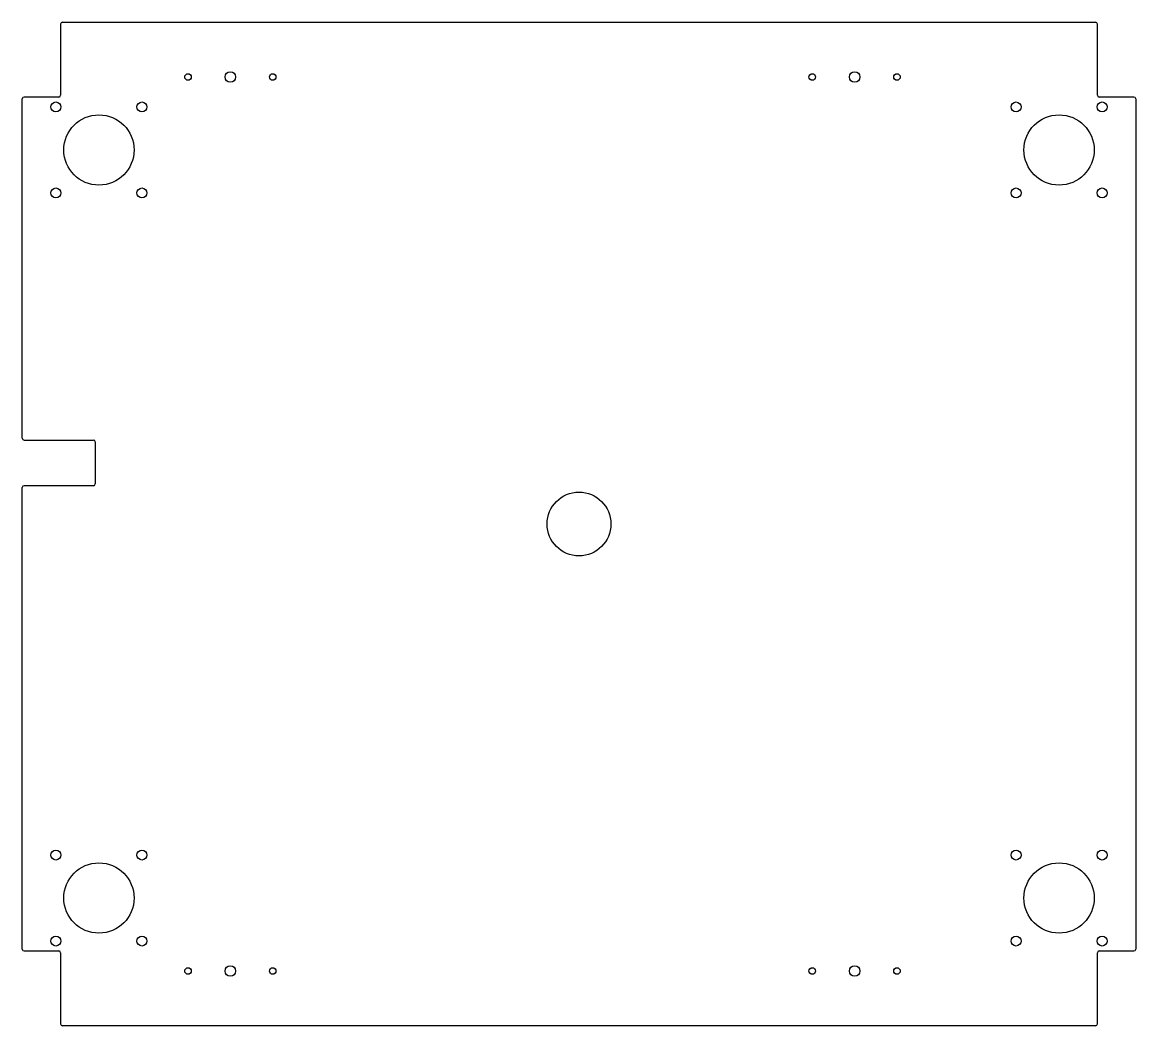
# Model space of a CAD drawing. Header units: millimetres. Extents: x -305 to 305, y -275 to 275.
import ezdxf

# ---------------------------------------------------------------- set-up
doc = ezdxf.new("R2010")
doc.units = ezdxf.units.MM

msp = doc.modelspace()

# ---------------------------------------------------------------- linework, layer by layer
at = {"color": 7, "linetype": 'Continuous', "lineweight": 25}
for p, q in [((-283, 275), (283, 275)), ((-284, 274), (-284, 235)), ((284, 235), (284, 274)), ((-305, 47), (-305, 233)), ((-285, 234), (-304, 234)), ((304, 234), (285, 234)), ((305, 233), (305, -233)), ((-304, 46), (-266, 46)), ((-265, 45), (-265, 22)), ((-305, -233), (-305, 20)), ((-266, 21), (-304, 21)), ((-304, -234), (-285, -234)), ((-284, -235), (-284, -274)), ((284, -274), (284, -235)), ((285, -234), (304, -234)), ((283, -275), (-283, -275))]:
    msp.add_line(p, q, dxfattribs=at)
for centre, radius in [((-214.2, 245), 1.8), ((-191, 245), 2.9), ((-167.8, 245), 1.8), ((127.8, 245), 1.8), ((151, 245), 2.9), ((174.2, 245), 1.8), ((-286.57, 228.57), 2.75), ((-239.43, 228.57), 2.75), ((239.43, 228.57), 2.75), ((286.57, 228.57), 2.75), ((-263, 205), 19.25), ((263, 205), 19.25), ((-286.57, 181.43), 2.75), ((-239.43, 181.43), 2.75), ((239.43, 181.43), 2.75), ((286.57, 181.43), 2.75), ((0, 0), 17.5), ((-286.57, -181.43), 2.75), ((-239.43, -181.43), 2.75), ((239.43, -181.43), 2.75), ((286.57, -181.43), 2.75), ((-263, -205), 19.25), ((263, -205), 19.25), ((-286.57, -228.57), 2.75), ((-239.43, -228.57), 2.75), ((239.43, -228.57), 2.75), ((286.57, -228.57), 2.75), ((-214.2, -245), 1.8), ((-191, -245), 2.9), ((-167.8, -245), 1.8), ((127.8, -245), 1.8), ((151, -245), 2.9), ((174.2, -245), 1.8)]:
    msp.add_circle(centre, radius, dxfattribs=at)
for centre, start, end in [((-283, 274), 90, 180), ((283, 274), 0, 90), ((-304, 233), 90, 180), ((-285, 235), 270, 0), ((285, 235), 180, 270), ((304, 233), 0, 90), ((-304, 47), 180, 270), ((-266, 45), 0, 90), ((-304, 20), 90, 180), ((-266, 22), 270, 360), ((-304, -233), 180, 270), ((-285, -235), 360, 90), ((285, -235), 90, 180), ((304, -233), 270, 0), ((-283, -274), 180, 270), ((283, -274), 270, 0)]:
    msp.add_arc(centre, 1, start, end, dxfattribs=at)

doc.saveas('drawing.dxf')
